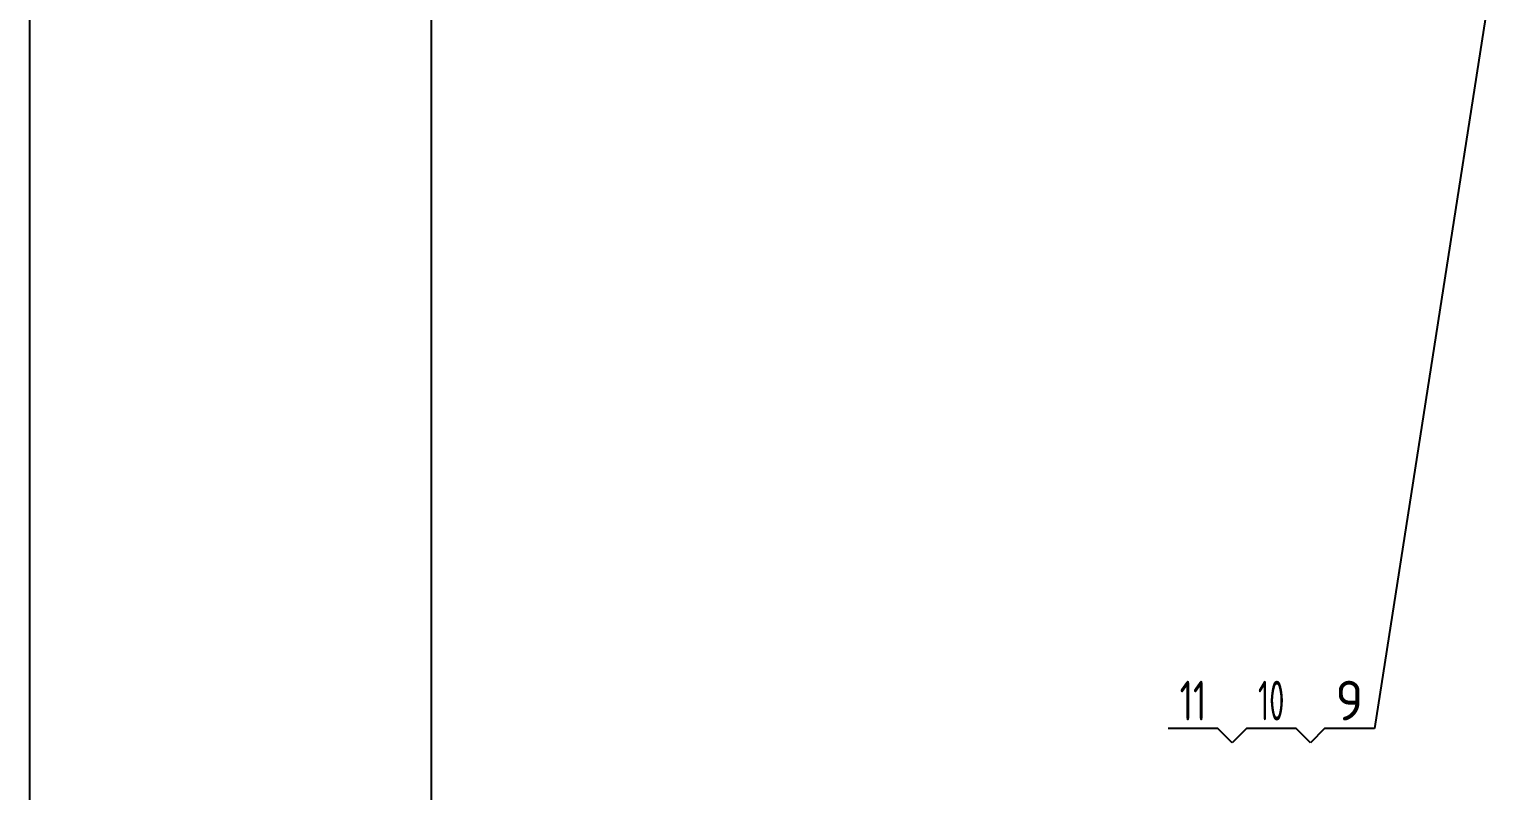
# Model space of a CAD drawing. Header units: millimetres. Extents: x 0 to 12600, y -349 to 8910.
# Drawn here: x 0 to 2756, y 3133 to 4553 of the extents above; entities that cross this region are included whole.
import ezdxf
from ezdxf.enums import TextEntityAlignment as Align

# ---------------------------------------------------------------- set-up
doc = ezdxf.new("R2010")
doc.units = ezdxf.units.MM
doc.header["$LTSCALE"] = 300
for name, color, linetype in [('01', 7, 'Continuous'), ('02', 1, 'Continuous'), ('11', 3, 'Continuous')]:
    doc.layers.add(name, color=color, linetype=linetype)
doc.styles.get("Standard").update_dxf_attribs({"font": 'isocp', "width": 0.707, "bigfont": 'intecad.shx'})

# ---------------------------------------------------------------- blocks, each defined once
blk = doc.blocks.new('*U45')
at = {"layer": '01'}
blk.add_lwpolyline([(25, 292), (25, 5)], dxfattribs=at)
at = {"layer": '02'}
blk.add_lwpolyline([(0, 297), (0, 0)], dxfattribs=at)

msp = doc.modelspace()

# ---------------------------------------------------------------- linework, layer by layer
at = {"layer": '02'}
for p, q in [((2755.98, 4813), (2511.12, 3248.28)), ((2219.05, 3248.28), (2126.05, 3248.28)), ((2245.57, 3221.76), (2219.05, 3248.28)), ((2272.09, 3248.28), (2245.57, 3221.76)), ((2365.09, 3248.28), (2272.09, 3248.28)), ((2391.6, 3221.76), (2365.09, 3248.28)), ((2418.12, 3248.28), (2391.6, 3221.76)), ((2511.12, 3248.28), (2418.12, 3248.28))]:
    msp.add_line(p, q, dxfattribs=at)

# ---------------------------------------------------------------- block references
at = {"layer": '01', "xscale": 30, "yscale": 30, "zscale": 30}
msp.add_blockref('*U45', (0, 0), dxfattribs=at)

# ---------------------------------------------------------------- texts
at = {"layer": '11'}
for s, height, width, p, p2 in [('11', 74.246, 0.789849, (2147.63, 3263.28), (2197.48, 3263.28)), ('10', 74.246, 0.633415, (2293.88, 3263.28), (2343.3, 3263.28)), ('9', 74.25, 1.137399, (2438.37, 3263.28), (2490.87, 3263.28))]:
    msp.add_text(s, height=height, dxfattribs=dict(at, width=width)).set_placement(p, p2, align=Align.FIT)

doc.saveas('drawing.dxf')
